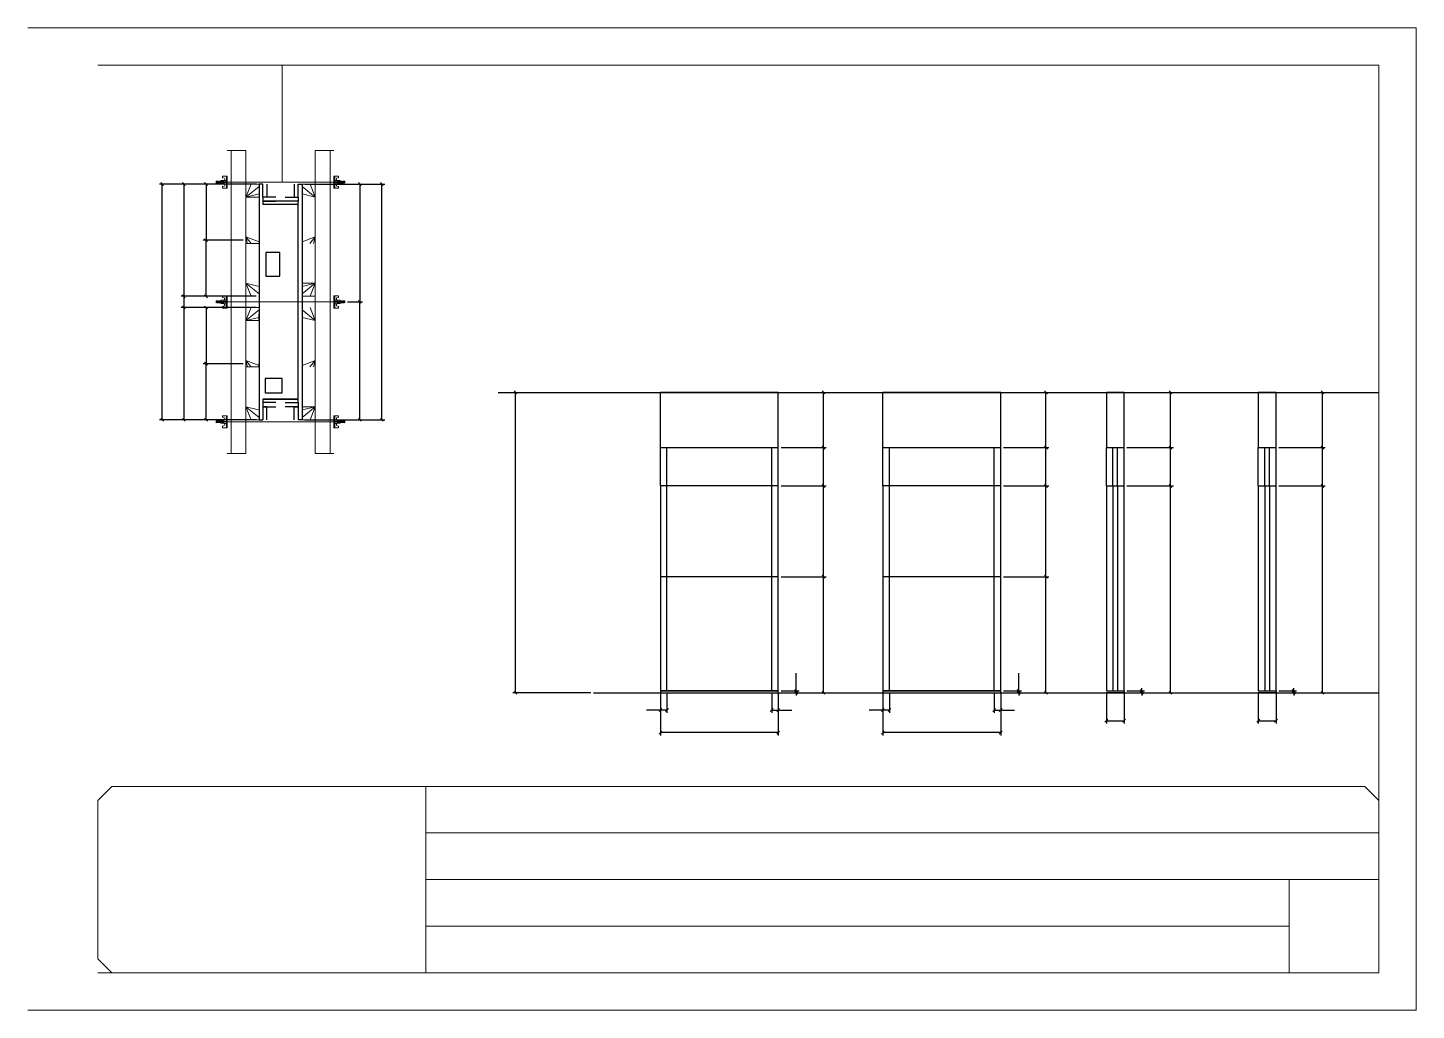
# Model space of a CAD drawing. Header units: metres. Extents: x 2743 to 7411, y 9551 to 10601.
# Drawn here: x 4341 to 5826, y 9551 to 10601 of the extents above; entities that cross this region are included whole.
import ezdxf

# ---------------------------------------------------------------- set-up
doc = ezdxf.new("R2010")
doc.units = ezdxf.units.M
for name, color, linetype in [('CHAPA', 7, 'Continuous'), ('COTA', 7, 'Continuous'), ('Hachura', 7, 'Continuous'), ('Madeira', 7, 'Continuous'), ('NIVEL 2° PAV.', 7, 'Continuous'), ('Nível', 7, 'Continuous'), ('Painéis', 7, 'Continuous'), ('Perfil Metálico', 7, 'Continuous'), ('SARR_2.2x7', 7, 'Continuous'), ('SARRAFO', 7, 'Continuous'), ('SARRAFO DE PRESSAO', 7, 'Continuous'), ('Texto Seção', 7, 'Continuous')]:
    doc.layers.add(name, color=color, linetype=linetype)

msp = doc.modelspace()

# ---------------------------------------------------------------- linework, layer by layer
at = {"layer": 'CHAPA', "color": 1, "lineweight": 25}
for points in [[(4592.6, 10434.4), (4588.6, 10434.4), (4588.6, 10182.4), (4592.6, 10182.4)], [(4592.6, 10434.4), (4588.6, 10434.4), (4588.6, 10182.4), (4592.6, 10182.4)], [(4630.6, 10434.4), (4634.6, 10434.4), (4634.6, 10182.4), (4630.6, 10182.4)], [(4630.6, 10434.4), (4634.6, 10434.4), (4634.6, 10182.4), (4630.6, 10182.4)], [(4630.6, 10412.4), (4630.6, 10416), (4592.6, 10416), (4592.6, 10412.4)], [(4630.6, 10412.4), (4630.6, 10416), (4592.6, 10416), (4592.6, 10412.4)], [(4630.6, 10200.8), (4630.6, 10204.4), (4592.6, 10204.4), (4592.6, 10200.8)], [(4630.6, 10200.8), (4630.6, 10204.4), (4592.6, 10204.4), (4592.6, 10200.8)]]:
    msp.add_lwpolyline(points, dxfattribs=at)
at = {"layer": 'COTA', "color": 241, "lineweight": 25}
for p, q in [((4571.6, 10434.4), (4482, 10434.4)), ((4485, 10182.4), (4485, 10434.4)), ((4585.6, 10434.4), (4505.2, 10434.4)), ((4508.2, 10434.4), (4508.2, 10314.4)), ((4551.6, 10434.4), (4528.9, 10434.4)), ((4531.9, 10434.4), (4531.9, 10374.4)), ((4637.6, 10434.4), (4723, 10434.4)), ((4671.6, 10434.4), (4699.3, 10434.4)), ((4696.3, 10434.4), (4696.3, 10308.4)), ((4720, 10182.4), (4720, 10434.4)), ((4571.6, 10374.4), (4528.9, 10374.4)), ((4571.6, 10374.4), (4528.9, 10374.4)), ((4531.9, 10314.4), (4531.9, 10374.4)), ((4585.6, 10314.4), (4505.2, 10314.4)), ((4571.6, 10314.4), (4505.2, 10314.4)), ((4508.2, 10314.4), (4508.2, 10302.4)), ((4542.5, 10314.4), (4528.9, 10314.4)), ((4683.3, 10308.4), (4699.3, 10308.4)), ((4683.3, 10308.4), (4699.3, 10308.4)), ((4696.3, 10182.4), (4696.3, 10308.4)), ((4585.6, 10302.4), (4505.2, 10302.4)), ((4571.6, 10302.4), (4505.2, 10302.4)), ((4508.2, 10302.4), (4508.2, 10182.4)), ((4551.6, 10302.4), (4528.9, 10302.4)), ((4531.9, 10302.4), (4531.9, 10242.4)), ((4571.6, 10242.4), (4528.9, 10242.4)), ((4571.6, 10242.4), (4528.9, 10242.4)), ((4531.9, 10182.4), (4531.9, 10242.4)), ((5017.9, 10152.7), (5017.9, 10211.7)), ((5143.9, 10211.7), (5017.9, 10211.7)), ((5143.9, 10152.7), (5143.9, 10211.7)), ((5381.8, 10211.7), (5255.8, 10211.7)), ((5255.8, 10152.7), (5255.8, 10211.7)), ((5381.8, 10152.7), (5381.8, 10211.7)), ((4571.6, 10182.4), (4482, 10182.4)), ((4585.6, 10182.4), (4505.2, 10182.4)), ((4542.5, 10182.4), (4528.9, 10182.4)), ((4637.6, 10182.4), (4723, 10182.4)), ((4671.6, 10182.4), (4699.3, 10182.4))]:
    msp.add_line(p, q, dxfattribs=at)
at = {"layer": 'COTA', "color": 0, "lineweight": 25}
for p, q in [((4486.5, 10432.9), (4483.5, 10435.9)), ((4509.7, 10432.9), (4506.7, 10435.9)), ((4533.4, 10432.9), (4530.4, 10435.9)), ((4697.8, 10432.9), (4694.8, 10435.9)), ((4721.5, 10432.9), (4718.5, 10435.9)), ((4530.4, 10375.9), (4533.4, 10372.9)), ((4533.4, 10372.9), (4530.4, 10375.9)), ((4506.7, 10315.9), (4509.7, 10312.9)), ((4509.7, 10312.9), (4506.7, 10315.9)), ((4530.4, 10315.9), (4533.4, 10312.9)), ((4697.8, 10306.9), (4694.8, 10309.9)), ((4694.8, 10309.9), (4697.8, 10306.9)), ((4509.7, 10300.9), (4506.7, 10303.9)), ((4506.7, 10303.9), (4509.7, 10300.9)), ((4533.4, 10300.9), (4530.4, 10303.9)), ((4530.4, 10243.9), (4533.4, 10240.9)), ((4533.4, 10240.9), (4530.4, 10243.9)), ((5193.7, 10210.2), (5190.7, 10213.2)), ((5431.7, 10210.2), (5428.7, 10213.2)), ((5565, 10210.2), (5562, 10213.2)), ((5727.5, 10210.2), (5724.5, 10213.2)), ((4483.5, 10183.9), (4486.5, 10180.9)), ((4506.7, 10183.9), (4509.7, 10180.9)), ((4530.4, 10183.9), (4533.4, 10180.9)), ((4694.8, 10183.9), (4697.8, 10180.9)), ((4718.5, 10183.9), (4721.5, 10180.9)), ((5190.7, 10154.2), (5193.7, 10151.2)), ((5428.7, 10154.2), (5431.7, 10151.2)), ((5562, 10154.2), (5565, 10151.2)), ((5724.5, 10154.2), (5727.5, 10151.2)), ((5193.7, 10110.2), (5190.7, 10113.2)), ((5431.7, 10110.2), (5428.7, 10113.2)), ((5565, 10110.2), (5562, 10113.2)), ((5727.5, 10110.2), (5724.5, 10113.2)), ((5193.7, 10013.2), (5190.7, 10016.2)), ((5190.7, 10016.2), (5193.7, 10013.2)), ((5431.7, 10013.2), (5428.7, 10016.2)), ((5428.7, 10016.2), (5431.7, 10013.2)), ((5161.6, 9894.2), (5164.6, 9891.2)), ((5164.6, 9889.2), (5161.6, 9892.2)), ((5190.7, 9892.2), (5193.7, 9889.2)), ((5399.6, 9894.2), (5402.6, 9891.2)), ((5402.6, 9889.2), (5399.6, 9892.2)), ((5428.7, 9892.2), (5431.7, 9889.2)), ((5531.2, 9894.2), (5534.2, 9891.2)), ((5534.2, 9889.2), (5531.2, 9892.2)), ((5562, 9892.2), (5565, 9889.2)), ((5693.7, 9894.2), (5696.7, 9891.2)), ((5696.7, 9889.2), (5693.7, 9892.2)), ((5724.5, 9892.2), (5727.5, 9889.2)), ((5019.4, 9873.7), (5016.4, 9870.7)), ((5023.4, 9870.7), (5026.4, 9873.7)), ((5138.4, 9873.7), (5135.4, 9870.7)), ((5142.4, 9870.7), (5145.4, 9873.7)), ((5257.3, 9873.7), (5254.3, 9870.7)), ((5261.3, 9870.7), (5264.3, 9873.7)), ((5376.3, 9873.7), (5373.3, 9870.7)), ((5380.3, 9870.7), (5383.3, 9873.7)), ((5496.3, 9862.3), (5493.3, 9859.3)), ((5512.3, 9859.3), (5515.3, 9862.3)), ((5658.8, 9862.3), (5655.8, 9859.3)), ((5674.8, 9859.3), (5677.8, 9862.3)), ((5019.4, 9849.6), (5016.4, 9846.6)), ((5142.4, 9846.6), (5145.4, 9849.6)), ((5257.3, 9849.6), (5254.3, 9846.6)), ((5380.3, 9846.6), (5383.3, 9849.6))]:
    msp.add_line(p, q, dxfattribs=at)
at = {"layer": 'COTA', "color": 180, "lineweight": 25}
for p, q in [((4611, 10361.1), (4596, 10361.1)), ((4596, 10361.1), (4596, 10335.8)), ((4611, 10335.8), (4611, 10361.1)), ((4596, 10335.8), (4611, 10335.8)), ((4613.3, 10226.4), (4595.3, 10226.4)), ((4595.3, 10226.4), (4595.3, 10211.4)), ((4613.3, 10211.4), (4613.3, 10226.4)), ((4595.3, 10211.4), (4613.3, 10211.4))]:
    msp.add_line(p, q, dxfattribs=at)
at = {"layer": 'COTA', "color": 4, "lineweight": 25}
for p, q in [((5146.9, 10211.7), (5195.2, 10211.7)), ((5192.2, 10152.7), (5192.2, 10211.7)), ((5384.8, 10211.7), (5433.2, 10211.7)), ((5430.2, 10152.7), (5430.2, 10211.7)), ((5516.8, 10211.7), (5566.5, 10211.7)), ((5563.5, 10152.7), (5563.5, 10211.7)), ((5679.3, 10211.7), (5729, 10211.7)), ((5726, 10152.7), (5726, 10211.7)), ((5146.9, 10152.7), (5195.2, 10152.7)), ((5384.8, 10152.7), (5433.2, 10152.7)), ((5516.8, 10152.7), (5566.5, 10152.7)), ((5679.3, 10152.7), (5729, 10152.7)), ((5146.9, 10111.7), (5195.2, 10111.7)), ((5192.2, 10014.7), (5192.2, 10111.7)), ((5384.8, 10111.7), (5433.2, 10111.7)), ((5430.2, 10014.7), (5430.2, 10111.7)), ((5516.8, 10111.7), (5566.5, 10111.7)), ((5563.5, 9890.7), (5563.5, 10111.7)), ((5679.3, 10111.7), (5729, 10111.7)), ((5726, 9890.7), (5726, 10111.7)), ((5146.9, 10014.7), (5195.2, 10014.7)), ((5184.7, 10014.7), (5195.2, 10014.7)), ((5192.2, 9890.7), (5192.2, 10014.7)), ((5384.8, 10014.7), (5433.2, 10014.7)), ((5422.7, 10014.7), (5433.2, 10014.7)), ((5430.2, 9890.7), (5430.2, 10014.7)), ((5163.1, 9892.7), (5163.1, 9911.5)), ((5401.1, 9892.7), (5401.1, 9911.5)), ((5146.9, 9892.7), (5166.1, 9892.7)), ((5146.9, 9890.7), (5166.1, 9890.7)), ((5146.9, 9890.7), (5195.2, 9890.7)), ((5163.1, 9890.7), (5163.1, 9892.7)), ((5163.1, 9890.7), (5163.1, 9887.7)), ((5384.8, 9892.7), (5404.1, 9892.7)), ((5384.8, 9890.7), (5404.1, 9890.7)), ((5384.8, 9890.7), (5433.2, 9890.7)), ((5401.1, 9890.7), (5401.1, 9892.7)), ((5401.1, 9890.7), (5401.1, 9887.7)), ((5516.8, 9892.7), (5535.7, 9892.7)), ((5516.8, 9890.7), (5535.7, 9890.7)), ((5516.8, 9890.7), (5566.5, 9890.7)), ((5532.7, 9892.7), (5532.7, 9895.7)), ((5532.7, 9890.7), (5532.7, 9892.7)), ((5532.7, 9890.7), (5532.7, 9887.7)), ((5679.3, 9892.7), (5698.2, 9892.7)), ((5679.3, 9890.7), (5698.2, 9890.7)), ((5679.3, 9890.7), (5729, 9890.7)), ((5695.2, 9892.7), (5695.2, 9895.7)), ((5695.2, 9890.7), (5695.2, 9892.7)), ((5695.2, 9890.7), (5695.2, 9887.7)), ((5017.9, 9889.7), (5017.9, 9845.1)), ((5017.9, 9887.7), (5017.9, 9869.2)), ((5024.9, 9889.7), (5024.9, 9869.2)), ((5136.9, 9889.7), (5136.9, 9869.2)), ((5143.9, 9889.7), (5143.9, 9845.1)), ((5143.9, 9887.7), (5143.9, 9869.2)), ((5255.8, 9889.7), (5255.8, 9845.1)), ((5255.8, 9887.7), (5255.8, 9869.2)), ((5262.8, 9889.7), (5262.8, 9869.2)), ((5374.8, 9889.7), (5374.8, 9869.2)), ((5381.8, 9889.7), (5381.8, 9845.1)), ((5381.8, 9887.7), (5381.8, 9869.2)), ((5494.8, 9889.7), (5494.8, 9857.8)), ((5513.8, 9889.7), (5513.8, 9857.8)), ((5657.3, 9889.7), (5657.3, 9857.8)), ((5676.3, 9889.7), (5676.3, 9857.8)), ((5017.9, 9872.2), (5003.1, 9872.2)), ((5024.9, 9872.2), (5017.9, 9872.2)), ((5136.9, 9872.2), (5143.9, 9872.2)), ((5143.9, 9872.2), (5158.6, 9872.2)), ((5255.8, 9872.2), (5241.1, 9872.2)), ((5262.8, 9872.2), (5255.8, 9872.2)), ((5374.8, 9872.2), (5381.8, 9872.2)), ((5381.8, 9872.2), (5396.5, 9872.2)), ((5494.8, 9860.8), (5513.8, 9860.8)), ((5657.3, 9860.8), (5676.3, 9860.8)), ((5143.9, 9848.1), (5017.9, 9848.1)), ((5381.8, 9848.1), (5255.8, 9848.1))]:
    msp.add_line(p, q, dxfattribs=at)
at = {"layer": 'COTA', "color": 241, "lineweight": 25}
for points in [[(5513.8, 10152.7), (5513.8, 10211.7), (5494.8, 10211.7), (5494.8, 10152.7)], [(5676.3, 10152.7), (5676.3, 10211.7), (5657.3, 10211.7), (5657.3, 10152.7)]]:
    msp.add_lwpolyline(points, dxfattribs=at)
at = {"layer": 'Hachura', "color": 0, "lineweight": 9}
for p, q in [((4554.6, 10442.8), (4549.4, 10442.8)), ((4549.4, 10442.8), (4549.4, 10441.2)), ((4549.4, 10441.2), (4551.6, 10440.6)), ((4551.9, 10440.3), (4551.9, 10438.3)), ((4553.6, 10442.7), (4554.6, 10442.7)), ((4553.6, 10442.5), (4554.6, 10442.5)), ((4553.6, 10442.1), (4554.6, 10442.1)), ((4553.6, 10441.7), (4554.6, 10441.7)), ((4553.6, 10440.8), (4554.6, 10440.8)), ((4553.7, 10442.8), (4553.7, 10429.9)), ((4553.7, 10442.8), (4553.7, 10437.7)), ((4554.6, 10429.9), (4554.6, 10442.8)), ((4668.6, 10429.9), (4668.6, 10442.8)), ((4668.6, 10442.8), (4673.7, 10442.8)), ((4669.5, 10442.7), (4668.6, 10442.7)), ((4669.5, 10442.5), (4668.6, 10442.5)), ((4669.5, 10442.1), (4668.6, 10442.1)), ((4669.5, 10441.7), (4668.6, 10441.7)), ((4669.5, 10440.8), (4668.6, 10440.8)), ((4669.5, 10442.8), (4669.5, 10429.9)), ((4669.5, 10442.8), (4669.5, 10437.7)), ((4671.3, 10440.3), (4671.3, 10438.3)), ((4673.7, 10441.2), (4671.5, 10440.6)), ((4673.7, 10442.8), (4673.7, 10441.2)), ((4543.1, 10437.4), (4542.8, 10437.1)), ((4542.8, 10437.1), (4542.8, 10435.8)), ((4543.1, 10435.5), (4542.8, 10435.8)), ((4543.4, 10437.4), (4543.1, 10437.4)), ((4543.1, 10435.5), (4543.1, 10437.4)), ((4543.7, 10435.5), (4543.1, 10436.8)), ((4543.7, 10435.4), (4543.1, 10436.5)), ((4543.1, 10436), (4543.4, 10435.3)), ((4543.1, 10435.7), (4543.2, 10435.5)), ((4543.4, 10437.4), (4544.4, 10435.5)), ((4543.4, 10437.4), (4544.4, 10435.5)), ((4543.5, 10437.5), (4544.6, 10435.3)), ((4544.8, 10435.4), (4543.7, 10437.5)), ((4543.7, 10435.5), (4544.4, 10435.5)), ((4544.6, 10437.4), (4543.9, 10437.4)), ((4544.9, 10435.5), (4543.9, 10437.4)), ((4544.6, 10437.4), (4545.5, 10435.5)), ((4544.7, 10437.5), (4545.7, 10435.3)), ((4546, 10435.4), (4544.9, 10437.5)), ((4545.5, 10435.5), (4544.9, 10435.5)), ((4545.7, 10437.4), (4545.1, 10437.4)), ((4546.1, 10435.5), (4545.1, 10437.4)), ((4545.3, 10437.4), (4545.1, 10437.4)), ((4545.7, 10437.4), (4546.7, 10435.5)), ((4545.8, 10437.5), (4546.9, 10435.3)), ((4547.1, 10435.4), (4546.1, 10437.5)), ((4546.3, 10435.5), (4546.1, 10435.5)), ((4546.9, 10437.4), (4546.2, 10437.4)), ((4547.2, 10435.5), (4546.2, 10437.4)), ((4546.3, 10435.5), (4546.7, 10435.5)), ((4546.9, 10437.4), (4547.9, 10435.5)), ((4547.9, 10436.3), (4547.2, 10437.5)), ((4547.2, 10435.5), (4547.9, 10435.5)), ((4547.9, 10436.5), (4547.4, 10437.4)), ((4547.9, 10437.4), (4547.4, 10437.4)), ((4547.9, 10434.7), (4547.9, 10438.1)), ((4547.9, 10434.7), (4547.9, 10438.1)), ((4547.9, 10438.1), (4551.1, 10438.1)), ((4547.9, 10437), (4551.1, 10437)), ((4547.9, 10435.5), (4551.1, 10435.5)), ((4551.1, 10434.7), (4547.9, 10434.7)), ((4549.4, 10431.6), (4551.6, 10432.2)), ((4549.4, 10429.9), (4549.4, 10431.6)), ((4553.7, 10429.9), (4549.4, 10429.9)), ((4551.1, 10438.3), (4551.1, 10434.5)), ((4553.7, 10438.3), (4551.1, 10438.3)), ((4551.1, 10434.5), (4551.1, 10434.7)), ((4551.1, 10434.5), (4551.1, 10434.7)), ((4551.1, 10434.5), (4553.7, 10434.5)), ((4553.7, 10436.7), (4551.7, 10436.7)), ((4551.7, 10436.2), (4553.7, 10436.2)), ((4551.9, 10432.5), (4551.9, 10434.5)), ((4553.6, 10439.4), (4554.6, 10439.4)), ((4553.6, 10433.4), (4554.6, 10433.4)), ((4553.6, 10431.9), (4554.6, 10431.9)), ((4553.6, 10431.1), (4554.6, 10431.1)), ((4553.6, 10430.6), (4554.6, 10430.6)), ((4553.6, 10430.3), (4554.6, 10430.3)), ((4553.6, 10430.1), (4554.6, 10430.1)), ((4553.7, 10436.4), (4553.7, 10438.3)), ((4553.7, 10437.7), (4553.7, 10437)), ((4553.7, 10436.4), (4554.6, 10436.4)), ((4553.7, 10429.9), (4554.6, 10429.9)), ((4554, 10437.3), (4553.8, 10437.3)), ((4553.8, 10435.4), (4554.2, 10435.4)), ((4554.4, 10437.3), (4554, 10437.3)), ((4554.6, 10430.9), (4554.6, 10438.7)), ((4669.5, 10439.4), (4668.6, 10439.4)), ((4668.6, 10430.9), (4668.6, 10438.7)), ((4669.5, 10436.4), (4668.6, 10436.4)), ((4669.5, 10433.4), (4668.6, 10433.4)), ((4669.5, 10431.9), (4668.6, 10431.9)), ((4669.5, 10431.1), (4668.6, 10431.1)), ((4669.5, 10430.6), (4668.6, 10430.6)), ((4669.5, 10430.3), (4668.6, 10430.3)), ((4669.5, 10430.1), (4668.6, 10430.1)), ((4669.5, 10429.9), (4668.6, 10429.9)), ((4668.7, 10437.3), (4669.2, 10437.3)), ((4669.3, 10435.4), (4668.9, 10435.4)), ((4669.2, 10437.3), (4669.4, 10437.3)), ((4669.5, 10436.4), (4669.5, 10438.3)), ((4669.5, 10438.3), (4672.1, 10438.3)), ((4669.5, 10437.7), (4669.5, 10437)), ((4669.5, 10436.7), (4671.5, 10436.7)), ((4671.5, 10436.2), (4669.5, 10436.2)), ((4672.1, 10434.5), (4669.5, 10434.5)), ((4669.5, 10429.9), (4673.7, 10429.9)), ((4671.3, 10432.5), (4671.3, 10434.5)), ((4673.7, 10431.6), (4671.5, 10432.2)), ((4672.1, 10438.3), (4672.1, 10434.5)), ((4675.3, 10438.1), (4672.1, 10438.1)), ((4675.3, 10437), (4672.1, 10437)), ((4675.3, 10435.5), (4672.1, 10435.5)), ((4672.1, 10434.7), (4675.3, 10434.7)), ((4672.1, 10434.5), (4672.1, 10434.7)), ((4672.1, 10434.5), (4672.1, 10434.7)), ((4673.7, 10429.9), (4673.7, 10431.6)), ((4675.2, 10434.7), (4675.2, 10438.1)), ((4675.3, 10434.7), (4675.3, 10438.1)), ((4675.3, 10436.3), (4675.9, 10437.5)), ((4676.2, 10437.4), (4675.3, 10435.5)), ((4675.3, 10436.5), (4675.7, 10437.4)), ((4675.3, 10437.4), (4675.7, 10437.4)), ((4675.9, 10435.5), (4675.3, 10435.5)), ((4675.9, 10435.5), (4676.9, 10437.4)), ((4676, 10435.4), (4677.1, 10437.5)), ((4677.3, 10437.5), (4676.2, 10435.3)), ((4676.2, 10437.4), (4676.9, 10437.4)), ((4677.4, 10437.4), (4676.4, 10435.5)), ((4676.9, 10435.5), (4676.4, 10435.5)), ((4676.9, 10435.5), (4677.1, 10435.5)), ((4677.1, 10435.5), (4678, 10437.4)), ((4677.2, 10435.4), (4678.2, 10437.5)), ((4678.5, 10437.5), (4677.4, 10435.3)), ((4677.4, 10437.4), (4678, 10437.4)), ((4678.6, 10437.4), (4677.6, 10435.5)), ((4677.6, 10435.5), (4678.2, 10435.5)), ((4677.8, 10437.4), (4678, 10437.4)), ((4678.2, 10435.5), (4679.2, 10437.4)), ((4678.3, 10435.4), (4679.4, 10437.5)), ((4679.6, 10437.5), (4678.6, 10435.3)), ((4678.6, 10437.4), (4679.2, 10437.4)), ((4679.7, 10437.4), (4678.8, 10435.5)), ((4679.7, 10437.4), (4678.8, 10435.5)), ((4679.4, 10435.5), (4678.8, 10435.5)), ((4679.4, 10435.5), (4680, 10436.8)), ((4679.5, 10435.4), (4680, 10436.5)), ((4679.7, 10437.4), (4680, 10437.4)), ((4680, 10436), (4679.7, 10435.3)), ((4680, 10435.7), (4679.9, 10435.5)), ((4680, 10437.4), (4680.4, 10437.1)), ((4680, 10435.5), (4680, 10437.4)), ((4680, 10435.5), (4680.4, 10435.8)), ((4680.4, 10437.1), (4680.4, 10435.8)), ((4543.1, 10309.4), (4542.7, 10309.1)), ((4542.7, 10309.1), (4542.7, 10307.8)), ((4543.1, 10307.5), (4542.7, 10307.8)), ((4543.4, 10309.4), (4543.1, 10309.4)), ((4543.1, 10307.5), (4543.1, 10309.4)), ((4543.7, 10307.5), (4543.1, 10308.8)), ((4543.6, 10307.4), (4543.1, 10308.5)), ((4543.1, 10308), (4543.4, 10307.3)), ((4543.1, 10307.7), (4543.2, 10307.5)), ((4543.4, 10309.4), (4544.4, 10307.5)), ((4543.4, 10309.4), (4544.4, 10307.5)), ((4543.5, 10309.5), (4544.6, 10307.3)), ((4544.8, 10307.4), (4543.7, 10309.5)), ((4543.7, 10307.5), (4544.4, 10307.5)), ((4544.6, 10309.4), (4543.9, 10309.4)), ((4544.9, 10307.5), (4543.9, 10309.4)), ((4544.6, 10309.5), (4545.7, 10307.3)), ((4544.6, 10309.4), (4545.5, 10307.5)), ((4546, 10307.4), (4544.9, 10309.5)), ((4545.5, 10307.5), (4544.9, 10307.5)), ((4545.7, 10309.4), (4545.1, 10309.4)), ((4546, 10307.5), (4545.1, 10309.4)), ((4545.3, 10309.4), (4545.1, 10309.4)), ((4545.7, 10309.4), (4546.7, 10307.5)), ((4545.8, 10309.5), (4546.9, 10307.3)), ((4547.1, 10307.4), (4546, 10309.5)), ((4546.2, 10307.5), (4546, 10307.5)), ((4546.9, 10309.4), (4546.2, 10309.4)), ((4547.2, 10307.5), (4546.2, 10309.4)), ((4546.2, 10307.5), (4546.7, 10307.5)), ((4546.9, 10309.4), (4547.8, 10307.5)), ((4547.8, 10308.3), (4547.2, 10309.5)), ((4547.2, 10307.5), (4547.8, 10307.5)), ((4547.8, 10308.5), (4547.4, 10309.4)), ((4547.8, 10309.4), (4547.4, 10309.4)), ((4547.8, 10306.7), (4547.8, 10310.1)), ((4547.8, 10310.1), (4551.1, 10310.1)), ((4547.8, 10309), (4551.1, 10309)), ((4547.8, 10307.5), (4551.1, 10307.5)), ((4551.1, 10306.7), (4547.8, 10306.7)), ((4547.9, 10306.7), (4547.9, 10310.1)), ((4554.5, 10314.8), (4549.4, 10314.8)), ((4549.4, 10314.8), (4549.4, 10313.2)), ((4549.4, 10313.2), (4551.6, 10312.6)), ((4551.1, 10310.3), (4551.1, 10306.4)), ((4553.6, 10310.3), (4551.1, 10310.3)), ((4551.1, 10306.4), (4551.1, 10306.7)), ((4551.1, 10306.4), (4551.1, 10306.7)), ((4551.1, 10306.4), (4553.6, 10306.4)), ((4553.6, 10308.7), (4551.6, 10308.7)), ((4551.6, 10308.2), (4553.6, 10308.2)), ((4551.8, 10312.3), (4551.8, 10310.3)), ((4551.8, 10304.5), (4551.8, 10306.4)), ((4553.6, 10314.8), (4553.6, 10301.9)), ((4553.6, 10314.8), (4553.6, 10309.7)), ((4553.6, 10314.7), (4554.6, 10314.7)), ((4553.6, 10314.5), (4554.6, 10314.5)), ((4553.6, 10314.1), (4554.6, 10314.1)), ((4553.6, 10313.7), (4554.6, 10313.7)), ((4553.6, 10312.8), (4554.6, 10312.8)), ((4553.6, 10311.4), (4554.6, 10311.4)), ((4553.6, 10308.4), (4553.6, 10310.3)), ((4553.6, 10309.7), (4553.6, 10309)), ((4553.6, 10308.4), (4554.5, 10308.4)), ((4554, 10309.3), (4553.8, 10309.3)), ((4553.8, 10307.4), (4554.2, 10307.4)), ((4554.4, 10309.3), (4554, 10309.3)), ((4554.5, 10301.9), (4554.5, 10314.8)), ((4554.5, 10302.9), (4554.5, 10310.7)), ((4668.5, 10301.9), (4668.5, 10314.8)), ((4668.5, 10314.8), (4673.7, 10314.8)), ((4669.5, 10314.7), (4668.5, 10314.7)), ((4669.5, 10314.5), (4668.5, 10314.5)), ((4669.5, 10314.1), (4668.5, 10314.1)), ((4669.5, 10313.7), (4668.5, 10313.7)), ((4669.5, 10312.8), (4668.5, 10312.8)), ((4669.5, 10311.4), (4668.5, 10311.4)), ((4668.5, 10302.9), (4668.5, 10310.7)), ((4669.5, 10308.4), (4668.5, 10308.4)), ((4668.7, 10309.3), (4669.1, 10309.3)), ((4669.3, 10307.4), (4668.9, 10307.4)), ((4669.1, 10309.3), (4669.3, 10309.3)), ((4669.5, 10314.8), (4669.5, 10301.9)), ((4669.5, 10314.8), (4669.5, 10309.7)), ((4669.5, 10308.4), (4669.5, 10310.3)), ((4669.5, 10310.3), (4672, 10310.3)), ((4669.5, 10309.7), (4669.5, 10309)), ((4669.5, 10308.7), (4671.5, 10308.7)), ((4671.5, 10308.2), (4669.5, 10308.2)), ((4672, 10306.4), (4669.5, 10306.4)), ((4671.3, 10312.3), (4671.3, 10310.3)), ((4671.3, 10304.5), (4671.3, 10306.4)), ((4673.7, 10313.2), (4671.5, 10312.6)), ((4672, 10310.3), (4672, 10306.4)), ((4675.3, 10310.1), (4672, 10310.1)), ((4675.3, 10309), (4672, 10309)), ((4675.3, 10307.5), (4672, 10307.5)), ((4672, 10306.7), (4675.3, 10306.7)), ((4672, 10306.4), (4672, 10306.7)), ((4672, 10306.4), (4672, 10306.7)), ((4673.7, 10314.8), (4673.7, 10313.2)), ((4675.2, 10306.7), (4675.2, 10310.1)), ((4675.3, 10306.7), (4675.3, 10310.1)), ((4675.3, 10308.3), (4675.9, 10309.5)), ((4676.2, 10309.4), (4675.3, 10307.5)), ((4675.3, 10308.5), (4675.7, 10309.4)), ((4675.3, 10309.4), (4675.7, 10309.4)), ((4675.9, 10307.5), (4675.3, 10307.5)), ((4675.9, 10307.5), (4676.9, 10309.4)), ((4676, 10307.4), (4677, 10309.5)), ((4677.3, 10309.5), (4676.2, 10307.3)), ((4676.2, 10309.4), (4676.9, 10309.4)), ((4677.4, 10309.4), (4676.4, 10307.5)), ((4676.8, 10307.5), (4676.4, 10307.5)), ((4676.8, 10307.5), (4677.1, 10307.5)), ((4677.1, 10307.4), (4678.2, 10309.5)), ((4677.1, 10307.5), (4678, 10309.4)), ((4678.5, 10309.5), (4677.4, 10307.3)), ((4677.4, 10309.4), (4678, 10309.4)), ((4678.5, 10309.4), (4677.6, 10307.5)), ((4677.6, 10307.5), (4678.2, 10307.5)), ((4677.8, 10309.4), (4678, 10309.4)), ((4678.2, 10307.5), (4679.2, 10309.4)), ((4678.3, 10307.4), (4679.4, 10309.5)), ((4679.6, 10309.5), (4678.5, 10307.3)), ((4678.5, 10309.4), (4679.2, 10309.4)), ((4679.7, 10309.4), (4678.7, 10307.5)), ((4679.7, 10309.4), (4678.7, 10307.5)), ((4679.4, 10307.5), (4678.7, 10307.5)), ((4679.4, 10307.5), (4680, 10308.8)), ((4679.5, 10307.4), (4680, 10308.5)), ((4679.7, 10309.4), (4680, 10309.4)), ((4680, 10308), (4679.7, 10307.3)), ((4680, 10307.7), (4679.9, 10307.5)), ((4680, 10309.4), (4680.3, 10309.1)), ((4680, 10307.5), (4680, 10309.4)), ((4680, 10307.5), (4680.3, 10307.8)), ((4680.3, 10309.1), (4680.3, 10307.8)), ((4549.4, 10303.6), (4551.6, 10304.2)), ((4549.4, 10301.9), (4549.4, 10303.6)), ((4553.6, 10301.9), (4549.4, 10301.9)), ((4553.6, 10305.4), (4554.5, 10305.4)), ((4553.6, 10303.9), (4554.6, 10303.9)), ((4553.6, 10303.1), (4554.6, 10303.1)), ((4553.6, 10302.6), (4554.6, 10302.6)), ((4553.6, 10302.3), (4554.6, 10302.3)), ((4553.6, 10302.1), (4554.6, 10302.1)), ((4553.6, 10301.9), (4554.5, 10301.9)), ((4669.5, 10305.4), (4668.5, 10305.4)), ((4669.5, 10303.9), (4668.5, 10303.9)), ((4669.5, 10303.1), (4668.5, 10303.1)), ((4669.5, 10302.6), (4668.5, 10302.6)), ((4669.5, 10302.3), (4668.5, 10302.3)), ((4669.5, 10302.1), (4668.5, 10302.1)), ((4669.5, 10301.9), (4668.5, 10301.9)), ((4669.5, 10301.9), (4673.7, 10301.9)), ((4673.7, 10303.6), (4671.5, 10304.2)), ((4673.7, 10301.9), (4673.7, 10303.6)), ((4543.1, 10181.3), (4542.8, 10181)), ((4542.8, 10179.7), (4542.8, 10181)), ((4543.1, 10179.3), (4542.8, 10179.7)), ((4543.1, 10180.8), (4543.4, 10181.4)), ((4543.7, 10181.4), (4543.1, 10180.3)), ((4543.1, 10181), (4543.2, 10181.3)), ((4543.7, 10181.3), (4543.1, 10180)), ((4543.1, 10181.3), (4543.1, 10179.3)), ((4543.4, 10179.4), (4543.1, 10179.4)), ((4543.4, 10179.4), (4544.4, 10181.3)), ((4543.4, 10179.4), (4544.4, 10181.3)), ((4543.5, 10179.3), (4544.6, 10181.4)), ((4544.8, 10181.4), (4543.7, 10179.2)), ((4543.7, 10181.3), (4544.4, 10181.3)), ((4544.9, 10181.3), (4543.9, 10179.4)), ((4544.6, 10179.4), (4543.9, 10179.4)), ((4544.6, 10179.4), (4545.5, 10181.3)), ((4544.7, 10179.3), (4545.7, 10181.4)), ((4546, 10181.4), (4544.9, 10179.2)), ((4545.5, 10181.3), (4544.9, 10181.3)), ((4546.1, 10181.3), (4545.1, 10179.4)), ((4545.7, 10179.4), (4545.1, 10179.4)), ((4545.3, 10179.4), (4545.1, 10179.4)), ((4545.7, 10179.4), (4546.7, 10181.3)), ((4545.8, 10179.3), (4546.9, 10181.4)), ((4547.1, 10181.4), (4546.1, 10179.2)), ((4546.3, 10181.3), (4546.1, 10181.3)), ((4547.2, 10181.3), (4546.2, 10179.4)), ((4546.9, 10179.4), (4546.2, 10179.4)), ((4546.3, 10181.3), (4546.7, 10181.3)), ((4546.9, 10179.4), (4547.9, 10181.3)), ((4547.2, 10181.3), (4547.9, 10181.3)), ((4547.9, 10180.5), (4547.2, 10179.2)), ((4547.9, 10180.3), (4547.4, 10179.4)), ((4547.9, 10179.4), (4547.4, 10179.4)), ((4547.9, 10182.1), (4547.9, 10178.7)), ((4547.9, 10182.1), (4547.9, 10178.7)), ((4551.1, 10182.1), (4547.9, 10182.1)), ((4547.9, 10181.3), (4551.1, 10181.3)), ((4547.9, 10179.7), (4551.1, 10179.7)), ((4547.9, 10178.7), (4551.1, 10178.7)), ((4553.7, 10186.8), (4549.4, 10186.8)), ((4549.4, 10186.8), (4549.4, 10185.2)), ((4549.4, 10185.2), (4551.6, 10184.6)), ((4549.4, 10175.6), (4551.6, 10176.2)), ((4549.4, 10173.9), (4549.4, 10175.6)), ((4554.6, 10173.9), (4549.4, 10173.9)), ((4551.1, 10178.4), (4551.1, 10182.3)), ((4551.1, 10182.3), (4553.7, 10182.3)), ((4551.1, 10182.3), (4551.1, 10182.1)), ((4551.1, 10182.3), (4551.1, 10182.1)), ((4553.7, 10178.4), (4551.1, 10178.4)), ((4551.7, 10180.6), (4553.7, 10180.6)), ((4553.7, 10180.1), (4551.7, 10180.1)), ((4551.9, 10184.3), (4551.9, 10182.3)), ((4551.9, 10176.5), (4551.9, 10178.4)), ((4553.6, 10186.7), (4554.6, 10186.7)), ((4553.6, 10186.5), (4554.6, 10186.5)), ((4553.6, 10186.1), (4554.6, 10186.1)), ((4553.6, 10185.7), (4554.6, 10185.7)), ((4553.6, 10184.8), (4554.6, 10184.8)), ((4553.6, 10183.4), (4554.6, 10183.4)), ((4553.6, 10177.3), (4554.6, 10177.3)), ((4553.6, 10175.9), (4554.6, 10175.9)), ((4553.6, 10175.1), (4554.6, 10175.1)), ((4553.6, 10174.6), (4554.6, 10174.6)), ((4553.6, 10174.3), (4554.6, 10174.3)), ((4553.6, 10174.1), (4554.6, 10174.1)), ((4553.7, 10173.9), (4553.7, 10186.8)), ((4553.7, 10186.8), (4554.6, 10186.8)), ((4553.7, 10180.4), (4553.7, 10178.4)), ((4553.7, 10180.4), (4554.6, 10180.4)), ((4553.7, 10179.1), (4553.7, 10179.7)), ((4553.7, 10173.9), (4553.7, 10179.1)), ((4553.8, 10181.4), (4554.2, 10181.4)), ((4554, 10179.4), (4553.8, 10179.4)), ((4554.4, 10179.4), (4554, 10179.4)), ((4554.6, 10186.8), (4554.6, 10173.9)), ((4554.6, 10185.9), (4554.6, 10178.1)), ((4668.6, 10186.8), (4668.6, 10173.9)), ((4669.5, 10186.8), (4668.6, 10186.8)), ((4669.5, 10186.7), (4668.6, 10186.7)), ((4669.5, 10186.5), (4668.6, 10186.5)), ((4669.5, 10186.1), (4668.6, 10186.1)), ((4668.6, 10185.9), (4668.6, 10178.1)), ((4669.5, 10185.7), (4668.6, 10185.7)), ((4669.5, 10184.8), (4668.6, 10184.8)), ((4669.5, 10183.4), (4668.6, 10183.4)), ((4669.5, 10180.4), (4668.6, 10180.4)), ((4669.5, 10177.3), (4668.6, 10177.3)), ((4669.5, 10175.9), (4668.6, 10175.9)), ((4669.5, 10175.1), (4668.6, 10175.1)), ((4669.5, 10174.6), (4668.6, 10174.6)), ((4669.5, 10174.3), (4668.6, 10174.3)), ((4669.5, 10174.1), (4668.6, 10174.1)), ((4668.6, 10173.9), (4673.7, 10173.9)), ((4668.7, 10179.4), (4669.2, 10179.4)), ((4669.3, 10181.4), (4668.9, 10181.4)), ((4669.2, 10179.4), (4669.4, 10179.4)), ((4669.5, 10173.9), (4669.5, 10186.8)), ((4669.5, 10186.8), (4673.7, 10186.8)), ((4672.1, 10182.3), (4669.5, 10182.3)), ((4671.5, 10180.6), (4669.5, 10180.6)), ((4669.5, 10180.4), (4669.5, 10178.4)), ((4669.5, 10180.1), (4671.5, 10180.1)), ((4669.5, 10179.1), (4669.5, 10179.7)), ((4669.5, 10173.9), (4669.5, 10179.1)), ((4669.5, 10178.4), (4672.1, 10178.4)), ((4671.3, 10184.3), (4671.3, 10182.3)), ((4671.3, 10176.5), (4671.3, 10178.4)), ((4673.7, 10185.2), (4671.5, 10184.6)), ((4673.7, 10175.6), (4671.5, 10176.2)), ((4672.1, 10178.4), (4672.1, 10182.3)), ((4672.1, 10182.3), (4672.1, 10182.1)), ((4672.1, 10182.3), (4672.1, 10182.1)), ((4672.1, 10182.1), (4675.3, 10182.1)), ((4675.3, 10181.3), (4672.1, 10181.3)), ((4675.3, 10179.7), (4672.1, 10179.7)), ((4675.3, 10178.7), (4672.1, 10178.7)), ((4673.7, 10186.8), (4673.7, 10185.2)), ((4673.7, 10173.9), (4673.7, 10175.6)), ((4675.2, 10182.1), (4675.2, 10178.7)), ((4675.3, 10182.1), (4675.3, 10178.7)), ((4675.9, 10181.3), (4675.3, 10181.3)), ((4676.2, 10179.4), (4675.3, 10181.3)), ((4675.3, 10180.5), (4675.9, 10179.2)), ((4675.3, 10180.3), (4675.7, 10179.4)), ((4675.3, 10179.4), (4675.7, 10179.4)), ((4675.9, 10181.3), (4676.9, 10179.4)), ((4676, 10181.4), (4677.1, 10179.2)), ((4677.3, 10179.3), (4676.2, 10181.4)), ((4676.2, 10179.4), (4676.9, 10179.4)), ((4676.9, 10181.3), (4676.4, 10181.3)), ((4677.4, 10179.4), (4676.4, 10181.3)), ((4676.9, 10181.3), (4677.1, 10181.3)), ((4677.1, 10181.3), (4678, 10179.4)), ((4677.2, 10181.4), (4678.2, 10179.2)), ((4678.5, 10179.3), (4677.4, 10181.4)), ((4677.4, 10179.4), (4678, 10179.4)), ((4677.6, 10181.3), (4678.2, 10181.3)), ((4678.6, 10179.4), (4677.6, 10181.3)), ((4677.8, 10179.4), (4678, 10179.4)), ((4678.2, 10181.3), (4679.2, 10179.4)), ((4678.3, 10181.4), (4679.4, 10179.2)), ((4679.6, 10179.3), (4678.6, 10181.4)), ((4678.6, 10179.4), (4679.2, 10179.4)), ((4679.7, 10179.4), (4678.8, 10181.3)), ((4679.4, 10181.3), (4678.8, 10181.3)), ((4679.7, 10179.4), (4678.8, 10181.3)), ((4679.4, 10181.3), (4680, 10180)), ((4679.5, 10181.4), (4680, 10180.3)), ((4680, 10180.8), (4679.7, 10181.4)), ((4679.7, 10179.4), (4680, 10179.4)), ((4680, 10181), (4679.9, 10181.3)), ((4680, 10181.3), (4680.4, 10181)), ((4680, 10181.3), (4680, 10179.3)), ((4680, 10179.3), (4680.4, 10179.7)), ((4680.4, 10179.7), (4680.4, 10181))]:
    msp.add_line(p, q, dxfattribs=at)
at = {"layer": 'Hachura', "color": 251, "lineweight": 9}
for p, q in [((4679.4, 10436.4), (4547.6, 10436.4)), ((4679.3, 10308.4), (4547.5, 10308.4)), ((4679.4, 10180.4), (4547.6, 10180.4))]:
    msp.add_line(p, q, dxfattribs=at)
at = {"layer": 'Madeira', "color": 126, "lineweight": 18}
for p, q in [((4574.6, 10420.4), (4580, 10434.4)), ((4574.6, 10420.4), (4588.6, 10431.9)), ((4648.6, 10420.4), (4634.6, 10431.9)), ((4648.6, 10420.4), (4643.1, 10434.4)), ((4574.6, 10420.4), (4588.6, 10423.9)), ((4648.6, 10420.4), (4634.6, 10423.9)), ((4574.6, 10377.9), (4580.3, 10370.9)), ((4574.6, 10377.9), (4576.3, 10370.9)), ((4574.6, 10377.9), (4588.6, 10372.5)), ((4648.6, 10377.9), (4634.6, 10372.5)), ((4648.6, 10377.9), (4642.8, 10370.9)), ((4648.6, 10377.9), (4646.8, 10370.9)), ((4574.6, 10328.4), (4588.6, 10316.9)), ((4574.6, 10328.4), (4588.6, 10324.9)), ((4574.6, 10328.4), (4580, 10314.4)), ((4648.6, 10328.4), (4634.6, 10316.9)), ((4648.6, 10328.4), (4634.6, 10324.9)), ((4648.6, 10328.4), (4643.1, 10314.4)), ((4574.5, 10288.4), (4580, 10302.4)), ((4574.5, 10288.4), (4588.6, 10299.9)), ((4574.5, 10288.4), (4588.5, 10291.9)), ((4648.6, 10288.4), (4634.6, 10299.9)), ((4648.6, 10288.4), (4634.6, 10291.9)), ((4648.6, 10288.4), (4643.2, 10302.4)), ((4574.6, 10245.9), (4580.3, 10238.9)), ((4574.6, 10245.9), (4576.3, 10238.9)), ((4574.6, 10245.9), (4588.6, 10240.5)), ((4648.6, 10245.9), (4634.6, 10240.5)), ((4648.6, 10245.9), (4642.8, 10238.9)), ((4648.6, 10245.9), (4646.8, 10238.9)), ((4574.5, 10196.4), (4588.6, 10184.9)), ((4574.5, 10196.4), (4588.5, 10192.9)), ((4574.5, 10196.4), (4580, 10182.4)), ((4648.6, 10196.4), (4634.6, 10184.9)), ((4648.6, 10196.4), (4634.6, 10192.9)), ((4648.6, 10196.4), (4643.2, 10182.4))]:
    msp.add_line(p, q, dxfattribs=at)
for points in [[(4574.6, 10182.4), (4588.6, 10182.4), (4588.6, 10434.4), (4574.6, 10434.4)], [(4574.6, 10420.4), (4588.6, 10420.4), (4588.6, 10434.4), (4574.6, 10434.4)], [(4648.6, 10182.4), (4634.6, 10182.4), (4634.6, 10434.4), (4648.6, 10434.4)], [(4648.6, 10182.4), (4634.6, 10182.4), (4634.6, 10434.4), (4648.6, 10434.4)], [(4574.6, 10377.9), (4574.6, 10370.9), (4588.6, 10370.9), (4588.6, 10377.9)], [(4648.6, 10328.4), (4634.6, 10328.4), (4634.6, 10314.4), (4648.6, 10314.4)], [(4574.5, 10288.4), (4588.5, 10288.4), (4588.6, 10302.4), (4574.6, 10302.4)], [(4574.6, 10245.9), (4574.5, 10238.9), (4588.5, 10238.9), (4588.6, 10245.9)], [(4648.6, 10196.4), (4634.6, 10196.4), (4634.6, 10182.4), (4648.6, 10182.4)]]:
    msp.add_lwpolyline(points, dxfattribs=at)
at = {"layer": 'NIVEL 2° PAV.', "color": 4, "lineweight": 25}
for p, q in [((4859.7, 10211.7), (4865.9, 10211.7)), ((4862.9, 9890.7), (4862.9, 10211.7)), ((4943.4, 9890.7), (4859.9, 9890.7))]:
    msp.add_line(p, q, dxfattribs=at)
at = {"layer": 'NIVEL 2° PAV.', "color": 0, "lineweight": 25}
for p, q in [((4864.4, 10210.2), (4861.4, 10213.2)), ((4861.4, 9892.2), (4864.4, 9889.2))]:
    msp.add_line(p, q, dxfattribs=at)
at = {"layer": 'Nível', "color": 4, "lineweight": 25}
for p, q in [((4844.2, 10211.7), (5786.2, 10211.7)), ((4946.4, 9890.7), (5786.2, 9890.7))]:
    msp.add_line(p, q, dxfattribs=at)
at = {"layer": 'Painéis', "color": 200, "lineweight": 25}
for p, q in [((5017.9, 10152.7), (5143.9, 10152.7)), ((5017.9, 10111.7), (5017.9, 10152.7)), ((5143.9, 10111.7), (5143.9, 10152.7)), ((5255.8, 10152.7), (5381.8, 10152.7)), ((5255.8, 10111.7), (5255.8, 10152.7)), ((5381.8, 10111.7), (5381.8, 10152.7)), ((5494.8, 10152.7), (5513.8, 10152.7)), ((5494.8, 10111.7), (5494.8, 10152.7)), ((5513.8, 10111.7), (5513.8, 10152.7)), ((5657.3, 10152.7), (5676.3, 10152.7)), ((5657.3, 10111.7), (5657.3, 10152.7)), ((5676.3, 10111.7), (5676.3, 10152.7)), ((5017.9, 10111.7), (5017.9, 10014.7)), ((5143.9, 10111.7), (5017.9, 10111.7)), ((5143.9, 10014.7), (5143.9, 10111.7)), ((5255.8, 10111.7), (5255.8, 10014.7)), ((5381.8, 10111.7), (5255.8, 10111.7)), ((5381.8, 10014.7), (5381.8, 10111.7)), ((5494.8, 10111.7), (5494.8, 9892.7)), ((5494.8, 10111.7), (5513.8, 10111.7)), ((5513.8, 9892.7), (5513.8, 10111.7)), ((5657.3, 10111.7), (5657.3, 9892.7)), ((5657.3, 10111.7), (5676.3, 10111.7)), ((5676.3, 9892.7), (5676.3, 10111.7)), ((5017.9, 10014.7), (5017.9, 9890.7)), ((5143.9, 10014.7), (5017.9, 10014.7)), ((5143.9, 9890.7), (5143.9, 10014.7)), ((5255.8, 10014.7), (5255.8, 9890.7)), ((5381.8, 10014.7), (5255.8, 10014.7)), ((5381.8, 9890.7), (5381.8, 10014.7)), ((5017.9, 9892.7), (5143.9, 9892.7)), ((5255.8, 9892.7), (5381.8, 9892.7)), ((5494.8, 9892.7), (5513.8, 9892.7)), ((5657.3, 9892.7), (5676.3, 9892.7))]:
    msp.add_line(p, q, dxfattribs=at)
at = {"layer": 'Painéis', "color": 4, "lineweight": 25}
for p, q in [((5146.9, 10152.7), (5195.2, 10152.7)), ((5192.2, 10111.7), (5192.2, 10152.7)), ((5384.8, 10152.7), (5433.2, 10152.7)), ((5430.2, 10111.7), (5430.2, 10152.7)), ((5516.8, 10152.7), (5566.5, 10152.7)), ((5563.5, 10111.7), (5563.5, 10152.7)), ((5679.3, 10152.7), (5729, 10152.7)), ((5726, 10111.7), (5726, 10152.7)), ((5146.9, 10111.7), (5195.2, 10111.7)), ((5384.8, 10111.7), (5433.2, 10111.7)), ((5516.8, 10111.7), (5566.5, 10111.7)), ((5679.3, 10111.7), (5729, 10111.7))]:
    msp.add_line(p, q, dxfattribs=at)
at = {"layer": 'Painéis', "color": 0, "lineweight": 25}
for p, q in [((5193.7, 10151.2), (5190.7, 10154.2)), ((5431.7, 10151.2), (5428.7, 10154.2)), ((5565, 10151.2), (5562, 10154.2)), ((5727.5, 10151.2), (5724.5, 10154.2)), ((5190.7, 10113.2), (5193.7, 10110.2)), ((5428.7, 10113.2), (5431.7, 10110.2)), ((5562, 10113.2), (5565, 10110.2)), ((5724.5, 10113.2), (5727.5, 10110.2))]:
    msp.add_line(p, q, dxfattribs=at)
at = {"layer": 'Painéis', "color": 200, "lineweight": 25}
for points in [[(4592.6, 10204.4), (4630.6, 10204.4), (4630.6, 10412.4), (4592.6, 10412.4)], [(5143.9, 9892.7), (5017.9, 9892.7), (5017.9, 9890.7), (5143.9, 9890.7)], [(5381.8, 9892.7), (5255.8, 9892.7), (5255.8, 9890.7), (5381.8, 9890.7)], [(5494.8, 9892.7), (5513.8, 9892.7), (5513.8, 9890.7), (5494.8, 9890.7)], [(5657.3, 9892.7), (5676.3, 9892.7), (5676.3, 9890.7), (5657.3, 9890.7)]]:
    msp.add_lwpolyline(points, dxfattribs=at)
at = {"layer": 'Perfil Metálico', "color": 224, "lineweight": 18}
for points in [[(4554.6, 10470.4), (4574.6, 10470.4), (4574.6, 10146.4), (4554.6, 10146.4)], [(4570.6, 10146.4), (4558.6, 10146.4), (4558.6, 10470.4), (4570.6, 10470.4)], [(4668.6, 10470.4), (4648.6, 10470.4), (4648.6, 10146.4), (4668.6, 10146.4)], [(4652.6, 10146.4), (4664.6, 10146.4), (4664.6, 10470.4), (4652.6, 10470.4)]]:
    msp.add_lwpolyline(points, dxfattribs=at)
at = {"layer": 'SARR_2.2x7', "color": 40, "lineweight": 25}
for p, q in [((5024.9, 10111.7), (5024.9, 10152.7)), ((5136.9, 10111.7), (5136.9, 10152.7)), ((5262.8, 10111.7), (5262.8, 10152.7)), ((5374.8, 10111.7), (5374.8, 10152.7)), ((5501.8, 10111.7), (5501.8, 10152.7)), ((5506.7, 10111.7), (5506.7, 10152.7)), ((5664.2, 10111.7), (5664.2, 10152.7)), ((5669.2, 10111.7), (5669.2, 10152.7)), ((5024.9, 10014.7), (5024.9, 10111.7)), ((5136.9, 10014.7), (5136.9, 10111.7)), ((5262.8, 10014.7), (5262.8, 10111.7)), ((5374.8, 10014.7), (5374.8, 10111.7)), ((5501.8, 10111.7), (5501.8, 9892.7)), ((5506.8, 10111.7), (5506.8, 9892.7)), ((5664.3, 10111.7), (5664.3, 9892.7)), ((5669.3, 10111.7), (5669.3, 9892.7)), ((5024.9, 9892.7), (5024.9, 10014.7)), ((5136.9, 9892.7), (5136.9, 10014.7)), ((5262.8, 9892.7), (5262.8, 10014.7)), ((5374.8, 9892.7), (5374.8, 10014.7))]:
    msp.add_line(p, q, dxfattribs=at)
at = {"layer": 'SARRAFO', "color": 251, "lineweight": 25}
for points in [[(4597, 10434.4), (4597, 10420.4), (4592.6, 10420.4), (4592.6, 10434.4)], [(4626.2, 10434.4), (4626.2, 10420.4), (4630.6, 10420.4), (4630.6, 10434.4)], [(4606.6, 10420.4), (4592.6, 10420.4), (4592.6, 10416), (4606.6, 10416)], [(4616.6, 10420.4), (4630.6, 10420.4), (4630.6, 10416), (4616.6, 10416)], [(4606.6, 10200.8), (4592.6, 10200.8), (4592.6, 10196.4), (4606.6, 10196.4)], [(4597, 10182.4), (4597, 10196.4), (4592.6, 10196.4), (4592.6, 10182.4)], [(4616.6, 10200.8), (4630.6, 10200.8), (4630.6, 10196.4), (4616.6, 10196.4)], [(4626.2, 10182.4), (4626.2, 10196.4), (4630.6, 10196.4), (4630.6, 10182.4)]]:
    msp.add_lwpolyline(points, dxfattribs=at)
at = {"layer": 'SARRAFO DE PRESSAO', "color": 30, "lineweight": 9}
for p, q in [((4766.8, 9591.4), (4766.8, 9790.6)), ((4766.8, 9740.8), (5786.2, 9740.8)), ((4766.8, 9691), (5690.2, 9691)), ((5786.2, 9691), (5690.2, 9691)), ((5690.2, 9691), (5690.2, 9591.4)), ((4766.8, 9641.2), (5690.2, 9641.2))]:
    msp.add_line(p, q, dxfattribs=at)
at = {"layer": 'SARRAFO DE PRESSAO', "color": 251, "lineweight": 9}
msp.add_lwpolyline([(4341.2, 9551.4), (5826.2, 9551.4), (5826.2, 10601.4), (4341.2, 10601.4)], dxfattribs=at)
at = {"layer": 'SARRAFO DE PRESSAO', "color": 30, "lineweight": 9}
for points in [[(4416.2, 9591.4), (5786.2, 9591.4), (5786.2, 10561.4), (4416.2, 10561.4)], [(5786.2, 9591.4), (5786.2, 9775.6), (5771.2, 9790.6), (4431.2, 9790.6), (4416.2, 9775.6), (4416.2, 9606.4), (4431.2, 9591.4), (5786.2, 9591.4)]]:
    msp.add_lwpolyline(points, dxfattribs=at)
at = {"layer": 'Texto Seção', "color": 252, "lineweight": 15}
msp.add_line((4613.5, 10436.4), (4613.5, 10561.4), dxfattribs=at)

doc.saveas('drawing.dxf')
